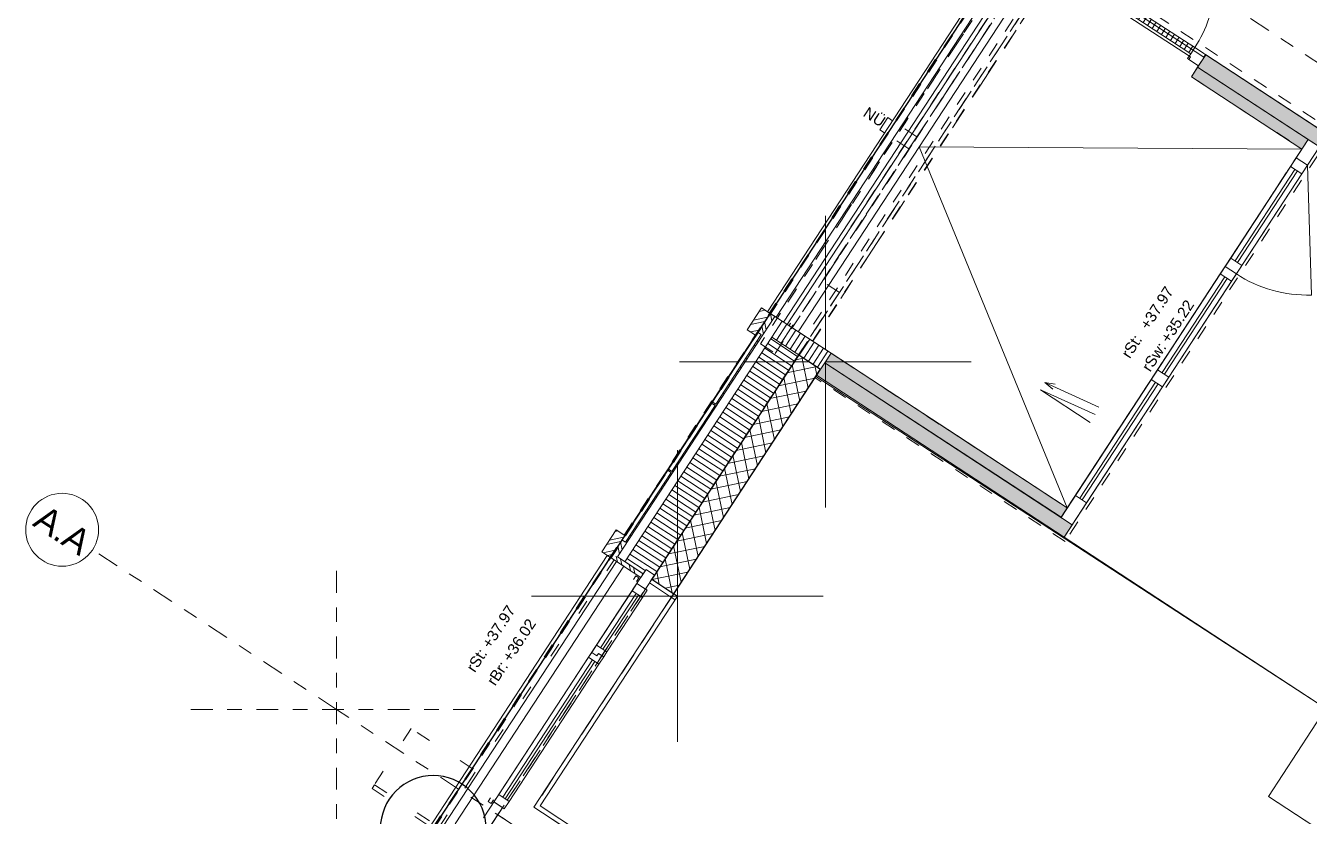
# Model space of a CAD drawing. Header units: metres. Extents: x 2696278.3 to 2696314, y 1245153.2 to 1245192.4.
# Drawn here: x 2696278.3 to 2696287.1, y 1245165.41 to 1245170.83 of the extents above; entities that cross this region are included whole.
import ezdxf

# ---------------------------------------------------------------- set-up
doc = ezdxf.new("R2010")
doc.units = ezdxf.units.M
doc.set_wipeout_variables(frame=1)
doc.header["$PDMODE"] = 2
doc.header["$PDSIZE"] = -2
for name, pattern in [('000_hbf_Punkt 0.5mm', [0.25, 0, -0.25]), ('000_hbf_Strich 2_1mm', [0.15, 0.1, -0.05]), ('000_hbf_Strich 3_1mm Kanten', [0.2, 0.15, -0.05]), ('000_hbf_Strichpunkt 3_1_1mm Achsen', [0.25, 0.15, -0.05, 0, -0.05]), ('Strich 1 für MST 1_200', [0.15, 0.1, -0.05]), ('Strich 2_1mm', [0.15, 0.1, -0.05]), ('Strichpunkt 3_1_1mm Achsen', [5, 3, -1, 0, -1]), ('Strichpunkt für MST 1_20', [0.25, 0.15, -0.05, 0, -0.05]), ('Wipeout_Contour', [10000, 0, -10000])]:
    doc.linetypes.add(name, pattern=pattern)
for name, color, linetype in [('010 Fenster', 7, 'Continuous'), ('010 Türen', 7, 'Continuous'), ('0_C--------KONSTRUKTION GEBÄUDE.3D', 7, 'Continuous'), ('0_C21_Aussenwandkonstruktion.3D', 7, 'Continuous'), ('0_C21_Aussenwandkonstruktion.3D Bauteilschraffuren', 7, 'Continuous'), ('0_C21_Aussenwandkonstruktion.3D Schichttrennlinien', 7, 'Continuous'), ('0_C42_Treppe_ Rampe.3D', 7, 'Continuous'), ('0_C43_Balkon.3D', 7, 'Continuous'), ('0_D80_Wasser-_ Gas-_ Druckluftanlage.3D', 7, 'Continuous'), ('0_E22_Aussenwärmedämmung.3D', 7, 'Continuous'), ('0_E22_Aussenwärmedämmung.3D Bauteilschraffuren', 7, 'Continuous'), ('0_E23_Fassadenbekleidung.3D', 7, 'Continuous'), ('0_E23_Fassadenbekleidung.3D Bauteilschraffuren', 7, 'Continuous'), ('0_E26_Absturzsicherung.3D', 7, 'Continuous'), ('0_E31_Fenster.3D', 7, 'Continuous'), ('0_E31_Fenster.3D Bauteilschraffuren', 7, 'Continuous'), ('0_E33_Sonnenschutz.3D', 7, 'Continuous'), ('0_E33_Sonnenschutz.3D Bauteilschraffuren', 7, 'Continuous'), ('0_G20_Bodenbelag.3D', 7, 'Continuous'), ('0_I50_Entwässerung', 7, 'Continuous'), ('1_D01_Sichtbar_1_50.V', 7, 'Continuous'), ('1_M01_Achsen.V', 7, 'Continuous'), ('1_R01_Raumstempel.V Kontur', 7, 'Continuous'), ('1_U04_Referenz-Bauperimeter.V', 7, 'Continuous')]:
    doc.layers.add(name, color=color, linetype=linetype)
doc.styles.add('ERSTELLTER_STIL_2', font='arial.ttf')
pattern_1 = [(11.8, (2696295.28941, 1245171.756836), (-0.01533723, 0.07341505), []), (11.8, (2696295.284294, 1245171.78131), (-0.01533723, 0.07341505), [])]

msp = doc.modelspace()

# ---------------------------------------------------------------- hatches: boundary and pattern name
at = {"layer": '0_C21_Aussenwandkonstruktion.3D Bauteilschraffuren', "linetype": 'Continuous', "lineweight": 0, "true_color": 0xffffff}
for points in [[(2696286.3357, 1245170.5496), (2696287.1709, 1245170.0031), (2696287.227, 1245170.0889), (2696286.3919, 1245170.6354)], [(2696286.2933, 1245170.4848), (2696287.0512, 1245169.9888), (2696287.0937, 1245170.0537), (2696286.3357, 1245170.5496)]]:
    msp.add_hatch(color=7, dxfattribs=at).paths.add_polyline_path(points)
at = {"layer": '0_E31_Fenster.3D Bauteilschraffuren', "linetype": 'Continuous', "lineweight": 0, "true_color": 0xffffff}
h = msp.add_hatch(dxfattribs=at)
h.set_pattern_fill('DÄMMSTOFF__ALLGEMEIN_VER_31', angle=-33.2, style=0, pattern_type=2)
h.set_pattern_definition([(56.8, (2696295.289407, 1245171.756836), (-0.03137866, 0.02053362), [])])
h.paths.add_polyline_path([(2696285.5779, 1245171.1082), (2696286.2892, 1245170.6428), (2696286.3166, 1245170.6847), (2696285.6053, 1245171.1501)])

# ---------------------------------------------------------------- linework, layer by layer
at = {"layer": '010 Fenster', "color": 7, "linetype": 'Continuous', "lineweight": 5}
msp.add_line((2696287.0939, 1245170.0535), (2696285.3991, 1245167.4637), dxfattribs=at)
at = {"layer": '010 Fenster', "color": 7, "linetype": 'Continuous', "lineweight": 13}
for p, q in [((2696287.0008, 1245169.9113), (2696287.0939, 1245170.0535)), ((2696287.0939, 1245170.0535), (2696287.1708, 1245170.0031)), ((2696287.1708, 1245170.0031), (2696287.0887, 1245169.8776)), ((2696286.5353, 1245169.2), (2696287.0008, 1245169.9113)), ((2696286.5627, 1245169.2418), (2696286.9734, 1245169.8694)), ((2696286.9734, 1245169.8694), (2696287.0117, 1245169.928)), ((2696287.0504, 1245169.819), (2696286.9734, 1245169.8694)), ((2696287.0117, 1245169.928), (2696287.0008, 1245169.9113)), ((2696287.0887, 1245169.8776), (2696287.0117, 1245169.928)), ((2696287.0117, 1245169.928), (2696287.0887, 1245169.8776)), ((2696287.0887, 1245169.8776), (2696287.0504, 1245169.819)), ((2696287.0887, 1245169.8776), (2696287.1167, 1245168.9881)), ((2696287.0504, 1245169.819), (2696286.6397, 1245169.1915)), ((2696286.5244, 1245169.1833), (2696286.5627, 1245169.2418)), ((2696286.5627, 1245169.2418), (2696286.6397, 1245169.1915)), ((2696286.4915, 1245169.1331), (2696286.5134, 1245169.1665)), ((2696286.5134, 1245169.1665), (2696286.5353, 1245169.2)), ((2696286.5353, 1245169.2), (2696286.5244, 1245169.1833)), ((2696286.5244, 1245169.1833), (2696286.6014, 1245169.1329)), ((2696286.6014, 1245169.1329), (2696286.5244, 1245169.1833)), ((2696286.6397, 1245169.1915), (2696286.6014, 1245169.1329)), ((2696286.0617, 1245168.4762), (2696286.4915, 1245169.1331)), ((2696286.5685, 1245169.0827), (2696286.1387, 1245168.4258)), ((2696286.5685, 1245169.0827), (2696286.4915, 1245169.1331)), ((2696286.5904, 1245169.1162), (2696286.5685, 1245169.0827)), ((2696286.6014, 1245169.1329), (2696286.5904, 1245169.1162)), ((2696286.0179, 1245168.4093), (2696286.0398, 1245168.4427)), ((2696286.0398, 1245168.4427), (2696286.0617, 1245168.4762)), ((2696286.0617, 1245168.4762), (2696286.1387, 1245168.4258)), ((2696285.4977, 1245167.6143), (2696286.0179, 1245168.4093)), ((2696286.0949, 1245168.3589), (2696285.5747, 1245167.564)), ((2696286.0949, 1245168.3589), (2696286.0179, 1245168.4093)), ((2696286.1168, 1245168.3924), (2696286.0949, 1245168.3589)), ((2696286.1387, 1245168.4258), (2696286.1168, 1245168.3924)), ((2696285.3991, 1245167.4637), (2696285.4977, 1245167.6143)), ((2696285.5747, 1245167.564), (2696285.4761, 1245167.4133)), ((2696285.4977, 1245167.6143), (2696285.5747, 1245167.564)), ((2696285.4761, 1245167.4133), (2696285.3991, 1245167.4637)), ((2696281.5207, 1245165.5291), (2696282.479, 1245166.9934)), ((2696282.2134, 1245166.5876), (2696282.4571, 1245166.96)), ((2696282.5282, 1245166.9134), (2696282.4571, 1245166.96)), ((2696282.2406, 1245166.5698), (2696282.4843, 1245166.9422)), ((2696282.501, 1245166.9312), (2696282.2573, 1245166.5589)), ((2696282.5282, 1245166.9134), (2696282.2845, 1245166.5411)), ((2696282.1586, 1245166.5039), (2696282.1805, 1245166.5374)), ((2696282.1805, 1245166.5374), (2696282.2134, 1245166.5876)), ((2696282.2161, 1245166.5141), (2696282.1805, 1245166.5374)), ((2696282.1805, 1245166.5374), (2696282.2161, 1245166.5141)), ((2696282.2134, 1245166.5876), (2696282.2845, 1245166.5411)), ((2696282.2271, 1245166.5309), (2696282.2161, 1245166.5141)), ((2696282.2161, 1245166.5141), (2696282.2271, 1245166.5309)), ((2696282.2626, 1245166.5076), (2696282.2271, 1245166.5309)), ((2696282.2271, 1245166.5309), (2696282.2626, 1245166.5076)), ((2696282.2626, 1245166.5076), (2696282.2298, 1245166.4574)), ((2696282.2845, 1245166.5411), (2696282.2626, 1245166.5076)), ((2696281.5426, 1245165.5626), (2696282.1586, 1245166.5039)), ((2696281.5698, 1245165.5448), (2696282.1858, 1245166.4861)), ((2696282.2026, 1245166.4752), (2696281.5866, 1245165.5338)), ((2696282.2298, 1245166.4574), (2696281.6138, 1245165.516)), ((2696282.2298, 1245166.4574), (2696282.1586, 1245166.5039)), ((2696281.5098, 1245165.5124), (2696281.5426, 1245165.5626)), ((2696281.5426, 1245165.5626), (2696281.6138, 1245165.516)), ((2696281.4386, 1245165.4036), (2696281.5207, 1245165.5291)), ((2696281.5207, 1245165.5291), (2696281.5098, 1245165.5124)), ((2696281.5098, 1245165.5124), (2696281.5683, 1245165.474)), ((2696281.5809, 1245165.4658), (2696281.5098, 1245165.5124)), ((2696281.5683, 1245165.474), (2696281.5355, 1245165.4238)), ((2696281.6138, 1245165.516), (2696281.5809, 1245165.4658)), ((2696283.6503, 1245164.2909), (2696281.8262, 1245165.4846)), ((2696281.5857, 1245165.391), (2696281.5355, 1245165.4238))]:
    msp.add_line(p, q, dxfattribs=at)
at = {"layer": '010 Fenster', "color": 253, "linetype": 'Continuous', "lineweight": 13, "true_color": 0xacacac}
for p, q in [((2696286.5928, 1245169.2221), (2696287.0035, 1245169.8497)), ((2696287.0203, 1245169.8388), (2696286.6096, 1245169.2112)), ((2696286.0918, 1245168.4565), (2696286.5217, 1245169.1134)), ((2696286.5384, 1245169.1024), (2696286.1086, 1245168.4455)), ((2696285.5278, 1245167.5946), (2696286.048, 1245168.3896)), ((2696286.0648, 1245168.3786), (2696285.5446, 1245167.5837))]:
    msp.add_line(p, q, dxfattribs=at)
at = {"layer": '010 Fenster', "color": 7, "linetype": '000_hbf_Strich 3_1mm Kanten', "lineweight": 13}
msp.add_line((2696283.6339, 1245164.2658), (2696281.7847, 1245165.4759), dxfattribs=at)
at = {"layer": '010 Fenster', "color": 7, "linetype": 'Continuous', "lineweight": 13}
msp.add_arc((2696287.0887, 1245169.8776), 0.89, 236.8, 271.8, dxfattribs=at)
at = {"layer": '010 Türen', "color": 7, "linetype": 'Continuous', "lineweight": 13}
for p, q in [((2696286.2892, 1245170.6428), (2696285.5779, 1245171.1082)), ((2696285.6053, 1245171.1501), (2696286.3166, 1245170.6847)), ((2696286.2892, 1245170.6428), (2696286.3166, 1245170.6847)), ((2696286.3166, 1245170.6847), (2696286.2892, 1245170.6428)), ((2696286.3166, 1245170.6847), (2696286.3919, 1245170.6354)), ((2696286.2673, 1245170.6093), (2696286.2892, 1245170.6428)), ((2696286.3426, 1245170.5601), (2696286.2673, 1245170.6093)), ((2696286.3919, 1245170.6354), (2696286.3426, 1245170.5601)), ((2696286.3426, 1245170.5601), (2696286.3919, 1245170.6354)), ((2696286.3426, 1245170.5601), (2696286.3919, 1245170.6354))]:
    msp.add_line(p, q, dxfattribs=at)
msp.add_arc((2696285.6053, 1245171.1501), 0.85, 326.8, 356.8, dxfattribs=at)
at = {"layer": '0_C21_Aussenwandkonstruktion.3D', "color": 7, "linetype": 'Continuous', "lineweight": 13, "flags": 128}
for points in [[(2696286.3919, 1245170.6354), (2696286.3357, 1245170.5496)], [(2696287.227, 1245170.0889), (2696286.3919, 1245170.6354)], [(2696286.3357, 1245170.5496), (2696286.2933, 1245170.4848)], [(2696286.2933, 1245170.4848), (2696287.0512, 1245169.9888)], [(2696286.3357, 1245170.5496), (2696287.1709, 1245170.0031)], [(2696287.0937, 1245170.0537), (2696286.3357, 1245170.5496)], [(2696287.0512, 1245169.9888), (2696287.0937, 1245170.0537)], [(2696285.399, 1245167.4638), (2696285.4414, 1245167.5287)]]:
    msp.add_lwpolyline(points, dxfattribs=at)
at = {"layer": '0_C21_Aussenwandkonstruktion.3D', "color": 255, "linetype": '000_hbf_Punkt 0.5mm', "lineweight": 0, "flags": 128}
for points in [[(2696281.1341, 1245165.34), (2696281.3859, 1245165.7249), (2696281.8308, 1245166.4047), (2696282.3332, 1245167.1725)], [(2696282.3081, 1245167.1889), (2696281.8057, 1245166.4212), (2696281.3608, 1245165.7413)], [(2696280.9424, 1245166.0151), (2696280.6906, 1245165.6302)], [(2696281.3608, 1245165.7413), (2696280.9424, 1245166.0151)], [(2696281.1176, 1245165.3149), (2696281.134, 1245165.34), (2696281.3859, 1245165.7249)], [(2696280.6906, 1245165.6302), (2696280.6741, 1245165.6051)], [(2696280.6906, 1245165.6302), (2696281.1089, 1245165.3564), (2696281.1341, 1245165.34)], [(2696280.6741, 1245165.6051), (2696281.0925, 1245165.3313)]]:
    msp.add_lwpolyline(points, dxfattribs=at)
at = {"layer": '0_C21_Aussenwandkonstruktion.3D', "color": 7, "linetype": 'Continuous', "lineweight": 5, "flags": 128}
msp.add_lwpolyline([(2696282.3332, 1245167.1725), (2696282.3081, 1245167.1889)], dxfattribs=at)
at = {"layer": '0_C42_Treppe_ Rampe.3D', "color": 7, "linetype": 'Continuous', "lineweight": 13}
for q in [(2696285.3584, 1245168.3764), (2696285.3429, 1245168.3422)]:
    msp.add_line((2696285.2869, 1245168.3882), q, dxfattribs=at)
at = {"layer": '0_C42_Treppe_ Rampe.3D', "color": 7, "linetype": 'Continuous', "lineweight": 13, "flags": 128}
msp.add_lwpolyline([(2696285.2869, 1245168.3882), (2696285.6579, 1245168.2202)], dxfattribs=at)
at = {"layer": '0_C42_Treppe_ Rampe.3D', "color": 7, "linetype": 'Continuous', "lineweight": 13}
msp.add_lwpolyline([(2696285.5995, 1245168.1148), (2696285.2592, 1245168.3375), (2696285.6341, 1245168.1678)], dxfattribs=at)
at = {"layer": '0_C43_Balkon.3D', "color": 253, "linetype": 'Continuous', "lineweight": 13, "true_color": 0xacacac}
for p, q in [((2696284.427, 1245170.0031), (2696285.4414, 1245167.5287)), ((2696287.0512, 1245169.9888), (2696284.427, 1245170.0031))]:
    msp.add_line(p, q, dxfattribs=at)
at = {"layer": '0_D80_Wasser-_ Gas-_ Druckluftanlage.3D', "color": 7, "linetype": 'Strich 2_1mm', "lineweight": 13}
for p, q in [((2696284.2108, 1245170.2043), (2696284.156, 1245170.1206)), ((2696284.4108, 1245170.0734), (2696284.2108, 1245170.2043)), ((2696284.356, 1245169.9897), (2696284.156, 1245170.1206)), ((2696284.4108, 1245170.0734), (2696284.356, 1245169.9897))]:
    msp.add_line(p, q, dxfattribs=at)
at = {"layer": '0_E22_Aussenwärmedämmung.3D', "color": 255, "linetype": '000_hbf_Punkt 0.5mm', "lineweight": 0, "flags": 128}
msp.add_lwpolyline([(2696285.1125, 1245171.365), (2696283.4534, 1245168.8296), (2696285.4414, 1245167.5287), (2696287.0512, 1245169.9888), (2696286.2933, 1245170.4848), (2696286.3919, 1245170.6354), (2696285.53, 1245171.1994), (2696285.4807, 1245171.1241)], close=True, dxfattribs=at)
for points in [[(2696285.53, 1245171.1994), (2696286.3919, 1245170.6354)], [(2696286.3919, 1245170.6354), (2696286.2933, 1245170.4848)], [(2696286.2933, 1245170.4848), (2696287.0512, 1245169.9888)], [(2696287.0512, 1245169.9888), (2696285.4414, 1245167.5287)]]:
    msp.add_lwpolyline(points, dxfattribs=at)
at = {"layer": '0_E22_Aussenwärmedämmung.3D', "color": 7, "linetype": 'Continuous', "lineweight": 13, "flags": 128}
msp.add_lwpolyline([(2696285.42, 1245167.3276), (2696285.4761, 1245167.4133)], dxfattribs=at)
at = {"layer": '0_E31_Fenster.3D', "color": 7, "linetype": 'Continuous', "lineweight": 13}
msp.add_line((2696286.3426, 1245170.5601), (2696286.3919, 1245170.6354), dxfattribs=at)
at = {"layer": '0_E33_Sonnenschutz.3D', "color": 7, "linetype": 'Strichpunkt für MST 1_20', "lineweight": 13}
for p, q in [((2696281.4695, 1245165.5148), (2696281.486, 1245165.5399)), ((2696281.4695, 1245165.5148), (2696281.4905, 1245165.5011)), ((2696281.4905, 1245165.5011), (2696281.5069, 1245165.5262))]:
    msp.add_line(p, q, dxfattribs=at)
at = {"layer": '0_G20_Bodenbelag.3D', "color": 255, "linetype": 'Wipeout_Contour', "lineweight": 18, "flags": 128}
for points in [[(2696285.53, 1245171.1994), (2696286.3919, 1245170.6354), (2696289.2536, 1245168.7627), (2696289.2837, 1245168.8087), (2696289.3674, 1245168.754), (2696289.8821, 1245169.5405), (2696289.7984, 1245169.5953), (2696290.524, 1245170.704), (2696290.001, 1245171.0462), (2696290.3897, 1245171.6403), (2696287.1891, 1245173.7347)], [(2696285.4201, 1245167.3275), (2696283.723, 1245168.438), (2696281.7847, 1245165.4759), (2696288.3742, 1245161.1638), (2696290.2469, 1245164.0256), (2696288.8536, 1245164.9373), (2696290.9043, 1245168.0709), (2696291.5235, 1245167.6657), (2696292.2599, 1245168.7912), (2696290.7119, 1245169.8042), (2696291.0678, 1245170.3481), (2696290.6076, 1245170.6492), (2696289.8575, 1245169.5029), (2696289.3428, 1245168.7163), (2696289.2825, 1245168.6243), (2696287.1723, 1245170.0052)]]:
    msp.add_lwpolyline(points, close=True, dxfattribs=at)
at = {"layer": '1_M01_Achsen.V', "color": 7, "linetype": '000_hbf_Strichpunkt 3_1_1mm Achsen', "lineweight": 13}
for p, q in [((2696300.3787, 1245161.9308), (2696284.4802, 1245172.3345)), ((2696300.3787, 1245161.9308), (2696284.4802, 1245172.3345)), ((2696280.431, 1245166.1466), (2696278.7574, 1245167.2417)), ((2696280.431, 1245166.1466), (2696278.7574, 1245167.2417)), ((2696296.3295, 1245155.7429), (2696280.431, 1245166.1466)), ((2696296.3295, 1245155.7429), (2696280.431, 1245166.1466))]:
    msp.add_line(p, q, dxfattribs=at)
at = {"layer": '1_M01_Achsen.V', "color": 7, "linetype": 'Continuous', "lineweight": 13}
msp.add_circle((2696278.5482, 1245167.3786), 0.25, dxfattribs=at)
msp.add_circle((2696278.5482, 1245167.3786), 0.25, dxfattribs=at)
at = {"layer": '1_M01_Achsen.V', "color": 7, "linetype": '000_hbf_Strichpunkt 3_1_1mm Achsen', "lineweight": 13}
msp.add_point((2696280.431, 1245166.1466), dxfattribs=at)
msp.add_point((2696280.431, 1245166.1466), dxfattribs=at)
msp.add_point((2696280.431, 1245166.1466), dxfattribs=at)
msp.add_point((2696280.431, 1245166.1466), dxfattribs=at)
at = {"layer": '1_R01_Raumstempel.V Kontur', "color": 21, "linetype": 'Continuous', "lineweight": 0, "true_color": 0xffa8a8, "flags": 128}
for points in [[(2696287.1883, 1245173.7353), (2696285.5182, 1245171.1832), (2696286.3788, 1245170.62), (2696286.3897, 1245170.6368), (2696289.2536, 1245168.7627), (2696289.3081, 1245168.846), (2696289.3918, 1245168.7912), (2696289.4736, 1245168.9163), (2696289.9065, 1245169.5778), (2696289.8228, 1245169.6326), (2696290.524, 1245170.704), (2696290.001, 1245171.0462), (2696290.3897, 1245171.6403), (2696288.0594, 1245173.1653), (2696288.1141, 1245173.249), (2696287.3275, 1245173.7637), (2696287.2728, 1245173.68)], [(2696285.42, 1245167.3276), (2696287.2155, 1245166.1526), (2696286.8213, 1245165.5501), (2696288.5502, 1245164.4188), (2696289.9183, 1245163.5235), (2696290.2469, 1245164.0256), (2696288.856, 1245164.9357), (2696290.9067, 1245168.0697), (2696289.5148, 1245168.9793), (2696289.2825, 1245168.6243), (2696287.1723, 1245170.0052)], [(2696283.7168, 1245168.4302), (2696281.7844, 1245165.4773), (2696288.3748, 1245161.1647), (2696289.9183, 1245163.5235), (2696286.8213, 1245165.5501), (2696287.2155, 1245166.1526)]]:
    msp.add_lwpolyline(points, close=True, dxfattribs=at)
at = {"layer": '1_U04_Referenz-Bauperimeter.V', "color": 32, "linetype": 'Continuous', "lineweight": 25, "true_color": 0xe66900}
msp.add_lwpolyline([(2696280.731, 1245165.3308, 0.414214), (2696281.0935, 1245164.9683, 0.414214), (2696281.456, 1245165.3308, 0.414214), (2696281.0935, 1245165.6933, 0.414214)], format="xyb", close=True, dxfattribs=at)

# ---------------------------------------------------------------- texts
at = {"layer": '010 Fenster', "color": 7, "lineweight": 13, "char_height": 0.075, "attachment_point": 1, "rotation": 56.8, "style": 'ERSTELLTER_STIL_2'}
for s, insert in [('\\A1;{\\pql;\\fArial|b0|i0|c0|p0;\\W1.000000;+37.97}', (2696285.9356, 1245168.7849)), ('\\A1;{\\pql;\\fArial|b0|i0|c0|p0;\\W1.000000;+35.22}', (2696286.076, 1245168.693)), ('\\A1;{\\pql;\\fArial|b0|i0|c0|p0;\\W1.000000;rSt:}', (2696285.8073, 1245168.5889)), ('\\A1;{\\pql;\\fArial|b0|i0|c0|p0;\\W1.000000;rSw:}', (2696285.9477, 1245168.497)), ('\\A1;{\\pql;\\fArial|b0|i0|c0|p0;\\W1.000000;+37.97}', (2696281.4217, 1245166.5988)), ('\\A1;{\\pql;\\fArial|b0|i0|c0|p0;\\W1.000000;+36.02}', (2696281.5622, 1245166.5069)), ('\\A1;{\\pql;\\fArial|b0|i0|c0|p0;\\W1.000000;rSt:}', (2696281.3154, 1245166.4363)), ('\\A1;{\\pql;\\fArial|b0|i0|c0|p0;\\W1.000000;rBr:}', (2696281.4558, 1245166.3444))]:
    msp.add_mtext(s, dxfattribs=dict(at, insert=insert))
at = {"layer": '1_M01_Achsen.V', "color": 7, "lineweight": 13, "insert": (2696278.4343, 1245167.5578), "char_height": 0.175, "attachment_point": 1, "rotation": 326.8, "style": 'ERSTELLTER_STIL_2'}
msp.add_mtext('\\A1;{\\pql;\\pt0;\\fArial|b0|i0|c0|p0;\\W1.000000;A.A}', dxfattribs=at)
msp.add_mtext('\\A1;{\\pql;\\pt0;\\fArial|b0|i0|c0|p0;\\W1.000000;A.A}', dxfattribs=at)

# ---------------------------------------------------------------- next in the draw order: wipeouts: each hides what was drawn before it
at = {"color": 254, "linetype": 'Wipeout_Contour', "lineweight": 0, "ltscale": 51.853191}
msp.add_wipeout([(2696282.3245, 1245167.214), (2696282.358, 1245167.1921), (2696283.4367, 1245168.8405), (2696283.4032, 1245168.8624)], dxfattribs=at).dxf.layer = '0_C21_Aussenwandkonstruktion.3D Bauteilschraffuren'

# ---------------------------------------------------------------- next in the draw order: hatches: boundary and pattern name
at = {"layer": '0_C21_Aussenwandkonstruktion.3D Bauteilschraffuren', "linetype": 'Continuous', "lineweight": 0, "true_color": 0x000000}
h = msp.add_hatch(dxfattribs=at)
h.set_pattern_fill('NATURSTEIN__ALLGEMEIN_0001', color=18, angle=-33.2, style=0, pattern_type=2)
h.set_pattern_definition([(281.8, (2696295.28941, 1245171.756836), (0.07341505, 0.0153372), []), (281.8, (2696295.31388, 1245171.76195), (0.07341505, 0.0153372), [])])
h.paths.add_polyline_path([(2696282.3245, 1245167.214), (2696282.358, 1245167.1921), (2696283.4367, 1245168.8405), (2696283.4032, 1245168.8624)])

# ---------------------------------------------------------------- next in the draw order: wipeouts: each hides what was drawn before it
at = {"color": 254, "linetype": 'Wipeout_Contour', "lineweight": 0, "ltscale": 79.665571}
msp.add_wipeout([(2696283.4157, 1245168.6989), (2696282.4082, 1245167.1593), (2696282.5337, 1245167.0771), (2696282.5529, 1245167.1064), (2696282.6115, 1245167.0681), (2696283.5998, 1245168.5784)], dxfattribs=at).dxf.layer = '0_C21_Aussenwandkonstruktion.3D Bauteilschraffuren'

# ---------------------------------------------------------------- next in the draw order: hatches: boundary and pattern name
at = {"layer": '0_C21_Aussenwandkonstruktion.3D Bauteilschraffuren', "linetype": 'Continuous', "lineweight": 0, "true_color": 0x000000}
h = msp.add_hatch(dxfattribs=at)
h.set_pattern_fill('DÄMMSTOFF__ALLGEMEIN_VER_31', color=18, angle=-33.2, style=0, pattern_type=2)
h.set_pattern_definition([(326.8, (2696295.289407, 1245171.756836), (0.02053362, 0.03137866), [])])
h.paths.add_polyline_path([(2696283.4157, 1245168.6989), (2696282.4082, 1245167.1593), (2696282.5337, 1245167.0771), (2696282.5529, 1245167.1064), (2696282.6115, 1245167.0681), (2696283.5998, 1245168.5784)])

# ---------------------------------------------------------------- next in the draw order: wipeouts: each hides what was drawn before it
at = {"color": 254, "linetype": 'Wipeout_Contour', "lineweight": 0, "ltscale": 64.680697}
msp.add_wipeout([(2696282.5923, 1245167.0388), (2696282.7429, 1245166.9402), (2696283.7504, 1245168.4799), (2696283.5998, 1245168.5784), (2696282.6115, 1245167.0681)], dxfattribs=at).dxf.layer = '0_C21_Aussenwandkonstruktion.3D Bauteilschraffuren'
at = {"color": 254, "linetype": 'Wipeout_Contour', "lineweight": 0, "ltscale": 54.724157}
msp.add_wipeout([(2696282.3245, 1245167.214), (2696282.3081, 1245167.1889), (2696282.5173, 1245167.052), (2696282.5337, 1245167.0771)], dxfattribs=at).dxf.layer = '0_C21_Aussenwandkonstruktion.3D Bauteilschraffuren'

# ---------------------------------------------------------------- next in the draw order: hatches: boundary and pattern name
at = {"layer": '0_C21_Aussenwandkonstruktion.3D Bauteilschraffuren', "linetype": 'Continuous', "lineweight": 0, "true_color": 0x000000}
h = msp.add_hatch(dxfattribs=at)
h.set_pattern_fill('BETON_0001', color=18, angle=-33.2, style=0, pattern_type=2)
h.set_pattern_definition([(281.8, (2696295.28941, 1245171.756836), (0.07341505, 0.0153372), []), (11.8, (2696295.28941, 1245171.756836), (-0.0153372, 0.07341505), [])])
h.paths.add_polyline_path([(2696282.5923, 1245167.0388), (2696282.7429, 1245166.9402), (2696283.7504, 1245168.4799), (2696283.5998, 1245168.5784), (2696282.6115, 1245167.0681)])
h = msp.add_hatch(dxfattribs=at)
h.set_pattern_fill('NATURSTEIN__ALLGEMEIN_0001', color=18, angle=-33.2, style=0, pattern_type=2)
h.set_pattern_definition([(101.8, (2696295.28941, 1245171.756836), (0.07341505, 0.0153372), []), (101.8, (2696295.264935, 1245171.75172), (0.07341505, 0.0153372), [])])
h.paths.add_polyline_path([(2696282.3245, 1245167.214), (2696282.3081, 1245167.1889), (2696282.5173, 1245167.052), (2696282.5337, 1245167.0771)])

# ---------------------------------------------------------------- next in the draw order: linework, layer by layer
at = {"layer": '010 Fenster', "color": 7, "linetype": 'Continuous', "lineweight": 13}
for p, q in [((2696282.2872, 1245167.2026), (2696281.0579, 1245165.3241)), ((2696282.3081, 1245167.1889), (2696282.2872, 1245167.2026)), ((2696282.479, 1245166.9934), (2696282.5529, 1245167.1064)), ((2696282.5529, 1245167.1064), (2696282.5337, 1245167.0771)), ((2696282.5529, 1245167.1064), (2696282.5337, 1245167.0771)), ((2696282.6115, 1245167.0681), (2696282.5485, 1245166.9718)), ((2696282.5529, 1245167.1064), (2696282.6115, 1245167.0681)), ((2696282.5529, 1245167.1064), (2696282.6115, 1245167.0681)), ((2696282.5923, 1245167.0388), (2696282.5759, 1245167.0137)), ((2696282.7429, 1245166.9402), (2696282.5923, 1245167.0388)), ((2696282.4571, 1245166.96), (2696282.4899, 1245167.0102)), ((2696282.4899, 1245167.0102), (2696282.479, 1245166.9934)), ((2696282.5485, 1245166.9718), (2696282.4899, 1245167.0102)), ((2696282.4899, 1245167.0102), (2696282.561, 1245166.9636)), ((2696282.561, 1245166.9636), (2696282.5282, 1245166.9134)), ((2696282.5759, 1245167.0137), (2696282.7265, 1245166.9151)), ((2696282.768, 1245166.9238), (2696281.8262, 1245165.4846)), ((2696282.7265, 1245166.9151), (2696282.7429, 1245166.9402)), ((2696282.7429, 1245166.9402), (2696282.7265, 1245166.9151)), ((2696282.7265, 1245166.9151), (2696282.7516, 1245166.8987)), ((2696282.768, 1245166.9238), (2696282.7429, 1245166.9402)), ((2696282.7516, 1245166.8987), (2696282.768, 1245166.9238))]:
    msp.add_line(p, q, dxfattribs=at)
at = {"layer": '010 Fenster', "color": 7, "linetype": 'Strichpunkt 3_1_1mm Achsen', "lineweight": 13}
msp.add_line((2696282.3081, 1245167.1889), (2696281.0925, 1245165.3313), dxfattribs=at)
at = {"layer": '010 Fenster', "color": 7, "linetype": 'Continuous', "lineweight": 5}
for p, q in [((2696282.3081, 1245167.1889), (2696282.3416, 1245167.167)), ((2696282.3416, 1245167.167), (2696282.3918, 1245167.1341)), ((2696282.3918, 1245167.1341), (2696282.5173, 1245167.052)), ((2696282.5337, 1245167.0771), (2696282.5173, 1245167.052)), ((2696282.5337, 1245167.0771), (2696282.5173, 1245167.052))]:
    msp.add_line(p, q, dxfattribs=at)
at = {"layer": '010 Fenster', "color": 7, "linetype": 'Continuous', "lineweight": 25}
for p, q in [((2696282.6115, 1245167.0681), (2696282.5923, 1245167.0388)), ((2696282.6115, 1245167.0681), (2696282.5923, 1245167.0388)), ((2696282.5923, 1245167.0388), (2696282.7429, 1245166.9402)), ((2696282.5923, 1245167.0388), (2696282.7429, 1245166.9402))]:
    msp.add_line(p, q, dxfattribs=at)
at = {"layer": '010 Fenster', "color": 7, "linetype": '000_hbf_Strich 3_1mm Kanten', "lineweight": 13}
msp.add_line((2696282.7429, 1245166.9402), (2696281.7847, 1245165.4759), dxfattribs=at)
at = {"layer": '010 Fenster', "color": 7, "linetype": 'Continuous', "lineweight": 13}
msp.add_point((2696282.768, 1245166.9238), dxfattribs=at)
at = {"layer": '0_C21_Aussenwandkonstruktion.3D', "color": 7, "linetype": 'Continuous', "lineweight": 5}
for p, q in [((2696282.3245, 1245167.214), (2696282.3081, 1245167.1889)), ((2696282.3332, 1245167.1725), (2696282.3416, 1245167.167)), ((2696282.3416, 1245167.167), (2696282.3918, 1245167.1341)), ((2696282.3918, 1245167.1341), (2696282.5173, 1245167.052)), ((2696282.5337, 1245167.0771), (2696282.5173, 1245167.052))]:
    msp.add_line(p, q, dxfattribs=at)
at = {"layer": '0_C21_Aussenwandkonstruktion.3D', "color": 7, "linetype": 'Continuous', "lineweight": 13}
for q in [(2696282.5337, 1245167.0771), (2696282.6115, 1245167.0681)]:
    msp.add_line((2696282.5529, 1245167.1064), q, dxfattribs=at)
at = {"layer": '0_C21_Aussenwandkonstruktion.3D', "color": 7, "linetype": 'Continuous', "lineweight": 25}
for p, q in [((2696282.6115, 1245167.0681), (2696282.5923, 1245167.0388)), ((2696282.5923, 1245167.0388), (2696282.7429, 1245166.9402))]:
    msp.add_line(p, q, dxfattribs=at)
at = {"layer": '0_C21_Aussenwandkonstruktion.3D Schichttrennlinien', "color": 7, "linetype": 'Continuous', "lineweight": 5}
msp.add_line((2696282.358, 1245167.1921), (2696282.5337, 1245167.0771), dxfattribs=at)
at = {"layer": '0_E26_Absturzsicherung.3D', "color": 7, "linetype": 'Continuous', "lineweight": 13, "flags": 128}
msp.add_lwpolyline([(2696281.2447, 1245165.3631), (2696282.4001, 1245167.1287)], dxfattribs=at)
at = {"layer": '0_E33_Sonnenschutz.3D', "color": 7, "linetype": 'Strichpunkt für MST 1_20', "lineweight": 13}
for p, q in [((2696282.4825, 1245167.0628), (2696282.4661, 1245167.0377)), ((2696282.4825, 1245167.0628), (2696282.5034, 1245167.0491)), ((2696282.5034, 1245167.0491), (2696282.487, 1245167.024))]:
    msp.add_line(p, q, dxfattribs=at)

# ---------------------------------------------------------------- next in the draw order: wipeouts: each hides what was drawn before it
at = {"color": 254, "linetype": 'Wipeout_Contour', "lineweight": 0, "ltscale": 60.652941}
msp.add_wipeout([(2696283.4157, 1245168.6989), (2696283.7504, 1245168.4799), (2696283.7833, 1245168.5301), (2696283.8216, 1245168.5887), (2696283.4869, 1245168.8077)], dxfattribs=at).dxf.layer = '0_C21_Aussenwandkonstruktion.3D Bauteilschraffuren'

# ---------------------------------------------------------------- next in the draw order: hatches: boundary and pattern name
at = {"layer": '0_C21_Aussenwandkonstruktion.3D Bauteilschraffuren', "linetype": 'Continuous', "lineweight": 0, "true_color": 0x000000}
h = msp.add_hatch(dxfattribs=at)
h.set_pattern_fill('DÄMMSTOFF__ALLGEMEIN_VER_31', color=18, angle=-33.2, style=0, pattern_type=2)
h.set_pattern_definition([(56.8, (2696284.232784, 1245170.130135), (-0.03137866, 0.0205336), [])])
h.paths.add_polyline_path([(2696283.4157, 1245168.6989), (2696283.7504, 1245168.4799), (2696283.7833, 1245168.5301), (2696283.8216, 1245168.5887), (2696283.4869, 1245168.8077)])

# ---------------------------------------------------------------- next in the draw order: linework, layer by layer
at = {"layer": '010 Fenster', "color": 7, "linetype": 'Continuous', "lineweight": 5}
for p, q in [((2696283.4032, 1245168.8624), (2696283.4367, 1245168.8405)), ((2696283.4367, 1245168.8405), (2696283.4869, 1245168.8077)), ((2696283.4869, 1245168.8077), (2696283.671, 1245168.6872)), ((2696283.671, 1245168.6872), (2696283.8216, 1245168.5887))]:
    msp.add_line(p, q, dxfattribs=at)
at = {"layer": '010 Fenster', "color": 7, "linetype": 'Continuous', "lineweight": 13}
msp.add_line((2696283.7833, 1245168.5301), (2696283.8216, 1245168.5887), dxfattribs=at)
at = {"layer": '0_C--------KONSTRUKTION GEBÄUDE.3D', "color": 7, "linetype": '000_hbf_Strich 2_1mm', "lineweight": 13}
for p, q in [((2696283.5555, 1245168.7628), (2696285.2146, 1245171.2982)), ((2696283.6944, 1245168.6719), (2696285.3535, 1245171.2073))]:
    msp.add_line(p, q, dxfattribs=at)
at = {"layer": '0_C--------KONSTRUKTION GEBÄUDE.3D', "color": 7, "linetype": '000_hbf_Strich 2_1mm', "lineweight": 13, "flags": 128}
for points in [[(2696285.213, 1245171.2993), (2696283.5538, 1245168.7639)], [(2696283.6961, 1245168.6708), (2696285.3552, 1245171.2062)]]:
    msp.add_lwpolyline(points, dxfattribs=at)
at = {"layer": '0_C21_Aussenwandkonstruktion.3D', "color": 7, "linetype": 'Continuous', "lineweight": 13}
for p, q in [((2696283.4952, 1245168.8022), (2696285.1544, 1245171.3376)), ((2696283.7833, 1245168.5301), (2696283.8216, 1245168.5887))]:
    msp.add_line(p, q, dxfattribs=at)
at = {"layer": '0_C21_Aussenwandkonstruktion.3D', "color": 7, "linetype": 'Continuous', "lineweight": 5}
for p, q in [((2696283.4032, 1245168.8624), (2696283.4367, 1245168.8405)), ((2696283.4367, 1245168.8405), (2696283.4869, 1245168.8077)), ((2696283.4869, 1245168.8077), (2696283.671, 1245168.6872)), ((2696283.671, 1245168.6872), (2696283.8216, 1245168.5887))]:
    msp.add_line(p, q, dxfattribs=at)
at = {"layer": '0_C21_Aussenwandkonstruktion.3D', "color": 7, "linetype": 'Continuous', "lineweight": 13, "flags": 128}
for points in [[(2696283.5957, 1245168.7365), (2696285.2548, 1245171.2719)], [(2696283.5957, 1245168.7365), (2696283.4952, 1245168.8022)]]:
    msp.add_lwpolyline(points, dxfattribs=at)
at = {"layer": '0_C21_Aussenwandkonstruktion.3D', "color": 7, "linetype": 'Continuous', "lineweight": 5, "flags": 128}
msp.add_lwpolyline([(2696283.4032, 1245168.8624), (2696282.3245, 1245167.214)], dxfattribs=at)
at = {"layer": '0_C21_Aussenwandkonstruktion.3D', "color": 7, "linetype": 'Continuous', "lineweight": 25, "flags": 128}
msp.add_lwpolyline([(2696282.7429, 1245166.9402), (2696283.7504, 1245168.4799)], dxfattribs=at)
at = {"layer": '0_C21_Aussenwandkonstruktion.3D', "color": 7, "linetype": 'Continuous', "lineweight": 13}
msp.add_point((2696283.7833, 1245168.5301), dxfattribs=at)
at = {"layer": '0_C21_Aussenwandkonstruktion.3D Schichttrennlinien', "color": 7, "linetype": 'Continuous', "lineweight": 5}
for p, q in [((2696283.4367, 1245168.8405), (2696282.358, 1245167.1921)), ((2696283.4157, 1245168.6989), (2696283.4869, 1245168.8077)), ((2696283.4157, 1245168.6989), (2696282.4082, 1245167.1593)), ((2696283.4157, 1245168.6989), (2696283.5998, 1245168.5784))]:
    msp.add_line(p, q, dxfattribs=at)
at = {"layer": '0_C21_Aussenwandkonstruktion.3D Schichttrennlinien', "color": 7, "linetype": 'Continuous', "lineweight": 25}
for q in [(2696282.6115, 1245167.0681), (2696283.7504, 1245168.4799)]:
    msp.add_line((2696283.5998, 1245168.5784), q, dxfattribs=at)
at = {"layer": '0_C21_Aussenwandkonstruktion.3D Schichttrennlinien', "color": 7, "linetype": 'Continuous', "lineweight": 13}
msp.add_line((2696283.7504, 1245168.4799), (2696283.7833, 1245168.5301), dxfattribs=at)
at = {"layer": '0_C43_Balkon.3D', "color": 255, "linetype": 'Wipeout_Contour', "lineweight": 18, "flags": 128}
msp.add_lwpolyline([(2696286.3919, 1245170.6354), (2696286.2933, 1245170.4848), (2696287.0512, 1245169.9888), (2696285.4414, 1245167.5287), (2696284.6813, 1245168.0261), (2696283.5622, 1245168.7584), (2696285.2213, 1245171.2938), (2696285.4807, 1245171.1241), (2696285.53, 1245171.1994)], close=True, dxfattribs=at)
at = {"layer": '0_E22_Aussenwärmedämmung.3D', "color": 255, "linetype": '000_hbf_Punkt 0.5mm', "lineweight": 0, "flags": 128}
for points in [[(2696285.2145, 1245171.2983), (2696283.5554, 1245168.7629)], [(2696283.6961, 1245168.6708), (2696285.3552, 1245171.2062)], [(2696283.5554, 1245168.7629), (2696283.6961, 1245168.6708)], [(2696285.4414, 1245167.5287), (2696283.6961, 1245168.6708)]]:
    msp.add_lwpolyline(points, dxfattribs=at)
at = {"layer": '0_I50_Entwässerung', "color": 7, "linetype": '000_hbf_Strich 2_1mm', "lineweight": 13, "flags": 128}
msp.add_lwpolyline([(2696283.5204, 1245168.7858), (2696285.1767, 1245171.317), (2696285.3023, 1245171.2348), (2696283.6459, 1245168.7036)], close=True, dxfattribs=at)

# ---------------------------------------------------------------- next in the draw order: wipeouts: each hides what was drawn before it
at = {"color": 254, "linetype": 'Wipeout_Contour', "lineweight": 0, "ltscale": 51.924327}
msp.add_wipeout([(2696283.0008, 1245168.2474), (2696282.7051, 1245167.7956), (2696282.7302, 1245167.7791), (2696283.0259, 1245168.231)], dxfattribs=at).dxf.layer = '0_E23_Fassadenbekleidung.3D Bauteilschraffuren'

# ---------------------------------------------------------------- next in the draw order: linework, layer by layer
at = {"layer": '0_E23_Fassadenbekleidung.3D', "color": 253, "linetype": 'Continuous', "lineweight": 13, "true_color": 0xacacac, "flags": 128}
msp.add_lwpolyline([(2696283.0008, 1245168.2474), (2696283.0259, 1245168.231), (2696282.7302, 1245167.7791), (2696282.7051, 1245167.7956)], close=True, dxfattribs=at)

# ---------------------------------------------------------------- next in the draw order: wipeouts: each hides what was drawn before it
at = {"color": 254, "linetype": 'Wipeout_Contour', "lineweight": 0, "ltscale": 50.215201}
msp.add_wipeout([(2696283.3183, 1245168.7327), (2696283.0062, 1245168.2558), (2696283.0313, 1245168.2394), (2696283.3434, 1245168.7163)], dxfattribs=at).dxf.layer = '0_E23_Fassadenbekleidung.3D Bauteilschraffuren'
at = {"color": 254, "linetype": 'Wipeout_Contour', "lineweight": 0, "ltscale": 53.673114}
msp.add_wipeout([(2696282.6996, 1245167.7872), (2696282.3875, 1245167.3102), (2696282.4126, 1245167.2938), (2696282.7247, 1245167.7708)], dxfattribs=at).dxf.layer = '0_E23_Fassadenbekleidung.3D Bauteilschraffuren'

# ---------------------------------------------------------------- next in the draw order: linework, layer by layer
at = {"layer": '0_E23_Fassadenbekleidung.3D', "color": 253, "linetype": 'Continuous', "lineweight": 13, "true_color": 0xacacac, "flags": 128}
for points in [[(2696283.3183, 1245168.7327), (2696283.3434, 1245168.7163), (2696283.0313, 1245168.2394), (2696283.0062, 1245168.2558)], [(2696282.6996, 1245167.7872), (2696282.7247, 1245167.7708), (2696282.4126, 1245167.2938), (2696282.3875, 1245167.3102)]]:
    msp.add_lwpolyline(points, close=True, dxfattribs=at)

# ---------------------------------------------------------------- next in the draw order: wipeouts: each hides what was drawn before it
at = {"color": 254, "linetype": 'Wipeout_Contour', "lineweight": 0, "ltscale": 49.323926}
msp.add_wipeout([(2696283.3446, 1245168.9008), (2696283.2461, 1245168.7502), (2696283.3047, 1245168.7118), (2696283.4032, 1245168.8624)], dxfattribs=at).dxf.layer = '0_E23_Fassadenbekleidung.3D Bauteilschraffuren'
at = {"color": 254, "linetype": 'Wipeout_Contour', "lineweight": 0, "ltscale": 54.874551}
msp.add_wipeout([(2696282.3481, 1245167.3779), (2696282.2495, 1245167.2272), (2696282.3081, 1245167.1889), (2696282.4066, 1245167.3395)], dxfattribs=at).dxf.layer = '0_E23_Fassadenbekleidung.3D Bauteilschraffuren'

# ---------------------------------------------------------------- next in the draw order: hatches: boundary and pattern name
at = {"layer": '0_E23_Fassadenbekleidung.3D Bauteilschraffuren', "linetype": 'Continuous', "lineweight": 0, "true_color": 0x000000}
h = msp.add_hatch(dxfattribs=at)
h.set_pattern_fill('NATURSTEIN__ALLGEMEIN__G_C6', color=18, angle=-33.2, style=0, pattern_type=2)
h.set_pattern_definition(pattern_1)
h.paths.add_polyline_path([(2696283.3446, 1245168.9008), (2696283.2461, 1245168.7502), (2696283.3047, 1245168.7118), (2696283.4032, 1245168.8624)])
h = msp.add_hatch(dxfattribs=at)
h.set_pattern_fill('NATURSTEIN__ALLGEMEIN__G_C6', color=18, angle=-33.2, style=0, pattern_type=2)
h.set_pattern_definition(pattern_1)
h.paths.add_polyline_path([(2696282.3481, 1245167.3779), (2696282.2495, 1245167.2272), (2696282.3081, 1245167.1889), (2696282.4066, 1245167.3395)])

# ---------------------------------------------------------------- next in the draw order: linework, layer by layer
at = {"layer": '0_C21_Aussenwandkonstruktion.3D', "color": 7, "linetype": 'Continuous', "lineweight": 13}
msp.add_line((2696283.445, 1245168.8351), (2696285.1042, 1245171.3705), dxfattribs=at)
at = {"layer": '0_C21_Aussenwandkonstruktion.3D', "color": 7, "linetype": 'Continuous', "lineweight": 13, "flags": 128}
for points in [[(2696285.0456, 1245171.4088), (2696283.3865, 1245168.8734)], [(2696283.3906, 1245168.8707), (2696283.3865, 1245168.8734)], [(2696283.445, 1245168.8351), (2696283.3906, 1245168.8707)], [(2696283.4952, 1245168.8022), (2696283.445, 1245168.8351)]]:
    msp.add_lwpolyline(points, dxfattribs=at)
at = {"layer": '0_E23_Fassadenbekleidung.3D', "color": 7, "linetype": 'Continuous', "lineweight": 13, "flags": 128}
for points in [[(2696283.3446, 1245168.9008), (2696283.2461, 1245168.7502)], [(2696283.4032, 1245168.8624), (2696283.3446, 1245168.9008)], [(2696283.3047, 1245168.7118), (2696283.4032, 1245168.8624)], [(2696283.2461, 1245168.7502), (2696283.3047, 1245168.7118)], [(2696282.3481, 1245167.3779), (2696282.2495, 1245167.2272)], [(2696282.3081, 1245167.1889), (2696282.4066, 1245167.3395)], [(2696282.4066, 1245167.3395), (2696282.3481, 1245167.3779)], [(2696282.2495, 1245167.2272), (2696282.3081, 1245167.1889)]]:
    msp.add_lwpolyline(points, dxfattribs=at)
at = {"layer": '0_E26_Absturzsicherung.3D', "color": 7, "linetype": 'Continuous', "lineweight": 13, "flags": 128}
for points in [[(2696282.3499, 1245167.1615), (2696281.1617, 1245165.3457)], [(2696282.4001, 1245167.1287), (2696282.3499, 1245167.1615)]]:
    msp.add_lwpolyline(points, dxfattribs=at)

# ---------------------------------------------------------------- next in the draw order: wipeouts: each hides what was drawn before it
at = {"color": 254, "linetype": 'Wipeout_Contour', "lineweight": 0, "ltscale": 60.700831}
msp.add_wipeout([(2696283.4869, 1245168.8077), (2696283.4157, 1245168.6989), (2696283.7504, 1245168.4799), (2696283.7792, 1245168.5238), (2696283.8216, 1245168.5887)], dxfattribs=at).dxf.layer = '0_E23_Fassadenbekleidung.3D Bauteilschraffuren'

# ---------------------------------------------------------------- next in the draw order: hatches: boundary and pattern name
at = {"layer": '0_C21_Aussenwandkonstruktion.3D Bauteilschraffuren', "linetype": 'Continuous', "lineweight": 0, "true_color": 0xffffff}
msp.add_hatch(color=7, dxfattribs=at).paths.add_polyline_path([(2696283.7792, 1245168.5238), (2696285.399, 1245167.4638), (2696285.4414, 1245167.5287), (2696283.8216, 1245168.5887)])
at = {"layer": '0_E22_Aussenwärmedämmung.3D Bauteilschraffuren', "linetype": 'Continuous', "lineweight": 0, "true_color": 0xffffff}
msp.add_hatch(color=7, dxfattribs=at).paths.add_polyline_path([(2696283.723, 1245168.438), (2696285.42, 1245167.3276), (2696285.4761, 1245167.4133), (2696283.7792, 1245168.5238)])
at = {"layer": '0_E23_Fassadenbekleidung.3D Bauteilschraffuren', "linetype": 'Continuous', "lineweight": 0, "true_color": 0x000000}
h = msp.add_hatch(dxfattribs=at)
h.set_pattern_fill('DÄMMSTOFF__ALLGEMEIN_VER_31', color=18, angle=-33.2, style=0, pattern_type=2)
h.set_pattern_definition([(236.8, (2696283.41572, 1245168.6989), (-0.0313787, 0.0205336), [])])
h.paths.add_polyline_path([(2696283.4869, 1245168.8077), (2696283.4157, 1245168.6989), (2696283.7504, 1245168.4799), (2696283.7792, 1245168.5238), (2696283.8216, 1245168.5887)])
at = {"layer": '0_E33_Sonnenschutz.3D Bauteilschraffuren', "linetype": 'Continuous', "lineweight": 0, "true_color": 0x000000}
msp.add_hatch(color=18, dxfattribs=at).paths.add_polyline_path([(2696283.5329, 1245168.7776), (2696283.5497, 1245168.7666), (2696283.5606, 1245168.7833), (2696283.5598, 1245168.7839), (2696283.5494, 1245168.768), (2696283.5343, 1245168.7779), (2696283.5447, 1245168.7938), (2696283.5439, 1245168.7943)])

# ---------------------------------------------------------------- next in the draw order: linework, layer by layer
at = {"layer": '0_C21_Aussenwandkonstruktion.3D', "color": 7, "linetype": 'Continuous', "lineweight": 13, "flags": 128}
for points in [[(2696283.8216, 1245168.5887), (2696283.7792, 1245168.5238)], [(2696285.4414, 1245167.5287), (2696283.8216, 1245168.5887)], [(2696283.7792, 1245168.5238), (2696285.399, 1245167.4638)]]:
    msp.add_lwpolyline(points, dxfattribs=at)
at = {"layer": '0_C43_Balkon.3D', "color": 7, "linetype": '000_hbf_Strich 2_1mm', "lineweight": 13}
msp.add_lwpolyline([(2696285.213, 1245171.2993), (2696285.3279, 1245171.475), (2696285.2275, 1245171.5407), (2696283.3384, 1245168.6539), (2696283.4389, 1245168.5882), (2696283.5538, 1245168.7639)], dxfattribs=at)
at = {"layer": '0_E22_Aussenwärmedämmung.3D', "color": 7, "linetype": 'Continuous', "lineweight": 13, "flags": 128}
for points in [[(2696283.7792, 1245168.5238), (2696283.723, 1245168.438)], [(2696285.4761, 1245167.4133), (2696283.7792, 1245168.5238)], [(2696283.723, 1245168.438), (2696285.42, 1245167.3276)]]:
    msp.add_lwpolyline(points, dxfattribs=at)
at = {"layer": '0_E23_Fassadenbekleidung.3D', "color": 7, "linetype": 'Continuous', "lineweight": 5, "flags": 128}
msp.add_lwpolyline([(2696283.7792, 1245168.5238), (2696283.8216, 1245168.5887), (2696283.4869, 1245168.8077), (2696283.4157, 1245168.6989), (2696283.7504, 1245168.4799)], dxfattribs=at)
at = {"layer": '0_E33_Sonnenschutz.3D', "color": 7, "linetype": 'Continuous', "lineweight": 5, "flags": 128}
msp.add_lwpolyline([(2696283.5329, 1245168.7776), (2696283.5497, 1245168.7666), (2696283.5606, 1245168.7833), (2696283.5598, 1245168.7839), (2696283.5494, 1245168.768), (2696283.5343, 1245168.7779), (2696283.5447, 1245168.7938), (2696283.5439, 1245168.7943)], close=True, dxfattribs=at)
at = {"layer": '1_D01_Sichtbar_1_50.V', "color": 7, "linetype": '000_hbf_Strich 2_1mm', "lineweight": 13}
msp.add_lwpolyline([(2696285.5519, 1245171.2328), (2696287.2673, 1245170.1103), (2696285.4275, 1245167.2988), (2696283.7121, 1245168.4213), (2696283.7504, 1245168.4799), (2696283.5998, 1245168.5784), (2696283.8791, 1245169.0052), (2696283.7619, 1245169.0818), (2696285.0049, 1245170.9813), (2696285.1471, 1245170.8882), (2696285.5523, 1245171.5074), (2696285.5272, 1245171.5238)], dxfattribs=at)
at = {"layer": '1_M01_Achsen.V', "color": 7, "linetype": '000_hbf_Strichpunkt 3_1_1mm Achsen', "lineweight": 13}
for p, q in [((2696298.5478, 1245191.4214), (2696280.0521, 1245163.1569)), ((2696298.3347, 1245191.0957), (2696280.2651, 1245163.4825))]:
    msp.add_line(p, q, dxfattribs=at)
at = {"layer": '1_R01_Raumstempel.V Kontur', "color": 143, "linetype": 'Continuous', "lineweight": 0, "true_color": 0x83b8d6, "flags": 128}
msp.add_lwpolyline([(2696283.5204, 1245168.7858), (2696284.6813, 1245168.0261), (2696285.4414, 1245167.5287), (2696287.0513, 1245169.9888), (2696286.2933, 1245170.4848), (2696286.3426, 1245170.5601), (2696286.2756, 1245170.6039), (2696286.2866, 1245170.6206), (2696285.5586, 1245171.097), (2696285.5477, 1245171.0802), (2696285.1795, 1245171.3212)], close=True, dxfattribs=at)
at = {"layer": '1_U04_Referenz-Bauperimeter.V', "color": 12, "linetype": 'Strich 1 für MST 1_200', "lineweight": 50, "true_color": 0xc4000b}
msp.add_lwpolyline([(2696296.971, 1245189.598), (2696311.197, 1245180.29), (2696295.319, 1245156.023), (2696281.093, 1245165.331)], close=True, dxfattribs=at)
at = {"layer": '1_U04_Referenz-Bauperimeter.V', "color": 32, "linetype": 'Continuous', "lineweight": 25, "true_color": 0xe66900}
msp.add_lwpolyline([(2696296.971, 1245189.598), (2696311.197, 1245180.29), (2696295.319, 1245156.023), (2696281.093, 1245165.331)], close=True, dxfattribs=at)

# ---------------------------------------------------------------- next in the draw order: wipeouts: each hides what was drawn before it
at = {"color": 7, "linetype": 'Wipeout_Contour', "lineweight": 13, "ltscale": 45.178505}
msp.add_wipeout([(2696284.0861, 1245170.2965), (2696284.2104, 1245170.2152), (2696284.1459, 1245170.1166), (2696284.0216, 1245170.1979)], dxfattribs=at).dxf.layer = '0_I50_Entwässerung'

# ---------------------------------------------------------------- next in the draw order: texts
at = {"layer": '0_I50_Entwässerung', "color": 7, "linetype": 'Continuous', "lineweight": 13, "insert": (2696284.035, 1245170.2184), "char_height": 0.075, "attachment_point": 7, "rotation": 326.8, "style": 'ERSTELLTER_STIL_2'}
msp.add_mtext('\\A1;{\\pql;\\fArial|b0|i0|c0|p0;\\W1.000000;NÜ}', dxfattribs=at)

doc.saveas('drawing.dxf')
